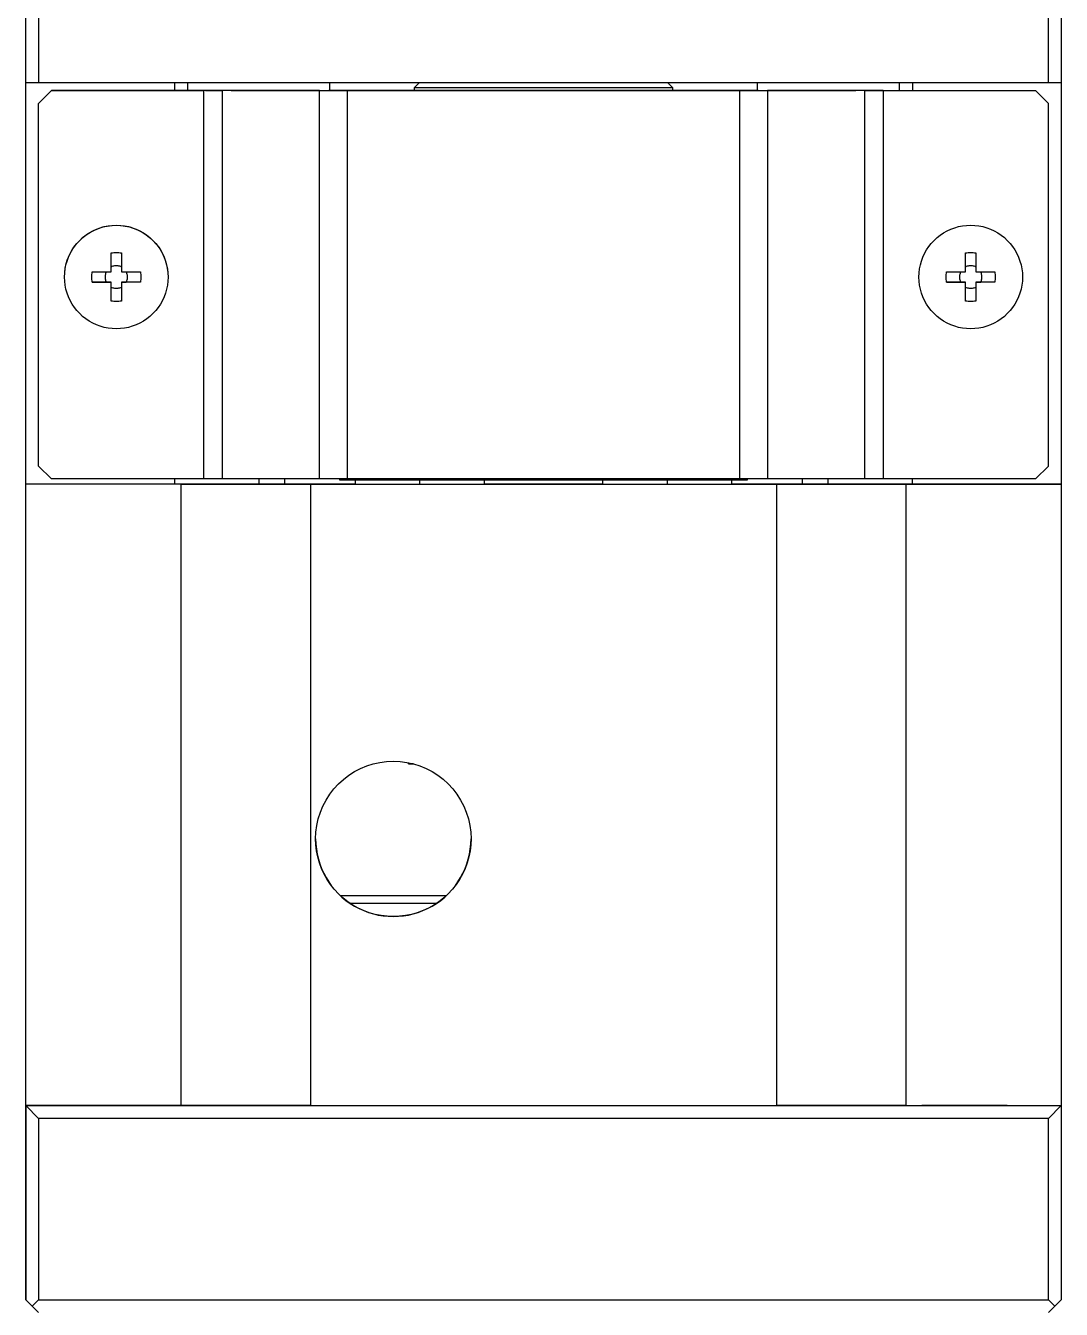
# Model space of a CAD drawing. Extents: x 0 to 634, y -8 to 556.
# Drawn here: x 257.66 to 297.66, y 407.71 to 457.29 of the extents above; entities that cross this region are included whole.
import ezdxf

# ---------------------------------------------------------------- set-up
doc = ezdxf.new("R2010")
doc.units = 0
doc.header["$LTSCALE"] = 0.5
doc.layers.add('MSM_CONTINUOUS', color=7, linetype='CONTINUOUS')

msp = doc.modelspace()

# ---------------------------------------------------------------- linework, layer by layer
at = {"layer": 'MSM_CONTINUOUS'}
for p, q in [((257.657, 408.085), (257.657, 477.087)), ((258.157, 477.086), (258.157, 455.086)), ((297.157, 455.086), (297.157, 477.086)), ((297.657, 477.087), (297.657, 439.586)), ((258.157, 455.086), (257.657, 455.086)), ((297.157, 455.086), (258.157, 455.086)), ((258.157, 454.286), (258.657, 454.786)), ((258.657, 454.786), (258.157, 454.286)), ((264.601, 454.786), (258.657, 454.786)), ((258.657, 454.786), (264.536, 454.786)), ((263.407, 455.086), (263.407, 454.786)), ((263.907, 455.086), (263.907, 454.786)), ((264.634, 454.786), (264.536, 454.786)), ((264.536, 439.786), (264.536, 454.786)), ((264.601, 454.786), (264.666, 454.786)), ((264.731, 454.786), (264.634, 454.786)), ((264.666, 454.786), (264.731, 454.786)), ((264.731, 454.786), (264.794, 454.786)), ((264.828, 454.786), (264.731, 454.786)), ((264.794, 454.786), (264.857, 454.786)), ((264.924, 454.786), (264.828, 454.786)), ((264.857, 454.786), (264.918, 454.786)), ((264.918, 454.786), (264.978, 454.786)), ((265.018, 454.786), (264.924, 454.786)), ((264.978, 454.786), (265.036, 454.786)), ((265.11, 454.786), (265.018, 454.786)), ((265.036, 454.786), (265.091, 454.786)), ((265.091, 454.786), (265.144, 454.786)), ((265.199, 454.786), (265.11, 454.786)), ((265.144, 454.786), (265.195, 454.786)), ((265.195, 454.786), (265.243, 454.786)), ((265.286, 454.786), (265.199, 454.786)), ((269.011, 454.786), (265.243, 454.786)), ((265.243, 454.786), (265.243, 439.786)), ((265.369, 454.786), (265.286, 454.786)), ((265.449, 454.786), (265.369, 454.786)), ((265.525, 454.786), (265.449, 454.786)), ((265.596, 454.786), (265.525, 454.786)), ((265.596, 454.786), (269.364, 454.786)), ((269.011, 454.786), (269.082, 454.786)), ((269.011, 439.786), (269.011, 454.786)), ((269.082, 454.786), (269.158, 454.785)), ((269.158, 454.785), (269.238, 454.785)), ((269.238, 454.785), (269.321, 454.785)), ((269.321, 454.785), (269.408, 454.785)), ((269.412, 454.786), (269.364, 454.786)), ((269.407, 454.786), (269.407, 455.086)), ((270.071, 454.789), (269.407, 454.789)), ((269.407, 454.789), (270.071, 454.789)), ((269.408, 454.785), (269.497, 454.785)), ((269.462, 454.786), (269.412, 454.786)), ((269.516, 454.786), (269.462, 454.786)), ((269.497, 454.785), (269.589, 454.785)), ((269.571, 454.786), (269.516, 454.786)), ((269.629, 454.786), (269.571, 454.786)), ((269.589, 454.785), (269.683, 454.785)), ((269.688, 454.786), (269.629, 454.786)), ((269.683, 454.785), (269.779, 454.785)), ((269.75, 454.786), (269.688, 454.786)), ((269.812, 454.786), (269.75, 454.786)), ((269.779, 454.785), (269.875, 454.785)), ((269.876, 454.786), (269.812, 454.786)), ((269.875, 454.785), (269.973, 454.785)), ((269.941, 454.786), (269.876, 454.786)), ((270.006, 454.786), (269.941, 454.786)), ((269.973, 454.785), (285.341, 454.785)), ((285.308, 454.786), (270.006, 454.786)), ((270.071, 454.789), (272.657, 454.789)), ((272.657, 454.789), (270.071, 454.789)), ((270.071, 454.789), (270.071, 454.786)), ((270.071, 454.785), (270.071, 439.785)), ((272.856, 455.086), (272.657, 454.887)), ((272.672, 454.887), (272.657, 454.887)), ((272.657, 454.887), (272.657, 454.786)), ((272.718, 454.887), (272.672, 454.887)), ((272.795, 454.887), (272.718, 454.887)), ((272.901, 454.887), (272.795, 454.887)), ((273.037, 454.887), (272.901, 454.887)), ((273.202, 454.887), (273.037, 454.887)), ((273.394, 454.887), (273.202, 454.887)), ((273.612, 454.887), (273.394, 454.887)), ((273.855, 454.887), (273.612, 454.887)), ((274.121, 454.887), (273.855, 454.887)), ((274.409, 454.887), (274.121, 454.887)), ((274.718, 454.887), (274.409, 454.887)), ((275.044, 454.887), (274.718, 454.887)), ((275.387, 454.887), (275.044, 454.887)), ((275.743, 454.887), (275.387, 454.887)), ((276.112, 454.887), (275.743, 454.887)), ((276.49, 454.887), (276.112, 454.887)), ((276.875, 454.887), (276.49, 454.887)), ((277.265, 454.887), (276.875, 454.887)), ((277.657, 454.887), (277.265, 454.887)), ((278.049, 454.887), (277.657, 454.887)), ((278.439, 454.887), (278.049, 454.887)), ((278.824, 454.887), (278.439, 454.887)), ((279.202, 454.887), (278.824, 454.887)), ((279.571, 454.887), (279.202, 454.887)), ((279.927, 454.887), (279.571, 454.887)), ((280.27, 454.887), (279.927, 454.887)), ((280.596, 454.887), (280.27, 454.887)), ((280.904, 454.887), (280.596, 454.887)), ((281.193, 454.887), (280.904, 454.887)), ((281.459, 454.887), (281.193, 454.887)), ((281.702, 454.887), (281.459, 454.887)), ((281.92, 454.887), (281.702, 454.887)), ((282.112, 454.887), (281.92, 454.887)), ((282.277, 454.887), (282.112, 454.887)), ((282.412, 454.887), (282.277, 454.887)), ((282.519, 454.887), (282.412, 454.887)), ((282.657, 454.887), (282.458, 455.086)), ((282.595, 454.887), (282.519, 454.887)), ((282.642, 454.887), (282.595, 454.887)), ((282.657, 454.887), (282.642, 454.887)), ((282.657, 454.786), (282.657, 454.887)), ((282.657, 454.789), (285.243, 454.789)), ((285.243, 454.789), (282.657, 454.789)), ((285.907, 454.789), (285.243, 454.789)), ((285.243, 454.789), (285.907, 454.789)), ((285.243, 454.786), (285.243, 454.789)), ((285.243, 439.785), (285.243, 454.785)), ((285.373, 454.786), (285.308, 454.786)), ((285.341, 454.785), (285.439, 454.785)), ((285.438, 454.786), (285.373, 454.786)), ((285.502, 454.786), (285.438, 454.786)), ((285.439, 454.785), (285.535, 454.785)), ((285.564, 454.786), (285.502, 454.786)), ((285.535, 454.785), (285.631, 454.785)), ((285.625, 454.786), (285.564, 454.786)), ((285.685, 454.786), (285.625, 454.786)), ((285.631, 454.785), (285.725, 454.785)), ((285.743, 454.786), (285.685, 454.786)), ((285.725, 454.785), (285.817, 454.785)), ((285.798, 454.786), (285.743, 454.786)), ((285.851, 454.786), (285.798, 454.786)), ((285.817, 454.785), (285.906, 454.785)), ((285.902, 454.786), (285.851, 454.786)), ((285.95, 454.786), (285.902, 454.786)), ((285.906, 454.785), (285.993, 454.785)), ((285.907, 455.086), (285.907, 454.786)), ((285.95, 454.786), (289.718, 454.786)), ((285.993, 454.785), (286.076, 454.785)), ((286.076, 454.785), (286.156, 454.785)), ((286.156, 454.785), (286.232, 454.786)), ((286.232, 454.786), (286.303, 454.786)), ((290.071, 454.786), (286.303, 454.786)), ((286.303, 454.786), (286.303, 439.786)), ((289.789, 454.786), (289.718, 454.786)), ((289.865, 454.786), (289.789, 454.786)), ((289.945, 454.786), (289.865, 454.786)), ((290.028, 454.786), (289.945, 454.786)), ((290.115, 454.786), (290.028, 454.786)), ((290.071, 454.786), (290.119, 454.786)), ((290.071, 439.786), (290.071, 454.786)), ((290.204, 454.786), (290.115, 454.786)), ((290.119, 454.786), (290.17, 454.786)), ((290.17, 454.786), (290.223, 454.786)), ((290.296, 454.786), (290.204, 454.786)), ((290.223, 454.786), (290.278, 454.786)), ((290.278, 454.786), (290.336, 454.786)), ((290.39, 454.786), (290.296, 454.786)), ((290.336, 454.786), (290.396, 454.786)), ((290.486, 454.786), (290.39, 454.786)), ((290.396, 454.786), (290.457, 454.786)), ((290.457, 454.786), (290.519, 454.786)), ((290.582, 454.786), (290.486, 454.786)), ((290.519, 454.786), (290.583, 454.786)), ((290.68, 454.786), (290.582, 454.786)), ((290.583, 454.786), (290.648, 454.786)), ((290.648, 454.786), (290.713, 454.786)), ((290.778, 454.786), (290.68, 454.786)), ((290.713, 454.786), (296.657, 454.786)), ((290.778, 454.786), (296.657, 454.786)), ((290.778, 454.786), (290.778, 439.786)), ((291.407, 454.786), (291.407, 455.086)), ((291.907, 455.086), (291.907, 454.786)), ((297.157, 454.286), (296.657, 454.786)), ((296.657, 454.786), (297.157, 454.286)), ((297.657, 455.086), (297.157, 455.086)), ((258.157, 440.286), (258.157, 454.286)), ((297.157, 440.286), (297.157, 454.286)), ((259.871, 449.118), (260.01, 449.224)), ((259.981, 449.204), (260.112, 449.291)), ((260.01, 449.224), (260.157, 449.318)), ((260.112, 449.291), (260.249, 449.368)), ((260.157, 449.318), (260.312, 449.399)), ((260.249, 449.368), (260.391, 449.434)), ((260.312, 449.399), (260.473, 449.465)), ((260.391, 449.434), (260.539, 449.488)), ((260.473, 449.465), (260.639, 449.518)), ((260.539, 449.488), (260.69, 449.531)), ((260.639, 449.518), (260.81, 449.556)), ((260.69, 449.531), (260.844, 449.561)), ((260.81, 449.556), (260.983, 449.578)), ((260.844, 449.561), (261, 449.58)), ((260.983, 449.578), (261.157, 449.586)), ((261, 449.58), (261.157, 449.586)), ((261.157, 449.586), (261.331, 449.579)), ((261.157, 449.586), (261.314, 449.58)), ((261.314, 449.58), (261.47, 449.561)), ((261.331, 449.579), (261.504, 449.556)), ((261.47, 449.561), (261.624, 449.531)), ((261.504, 449.556), (261.674, 449.518)), ((261.624, 449.531), (261.775, 449.488)), ((261.674, 449.518), (261.841, 449.466)), ((261.775, 449.488), (261.922, 449.434)), ((261.841, 449.466), (262.002, 449.399)), ((261.922, 449.434), (262.065, 449.368)), ((262.002, 449.399), (262.157, 449.318)), ((262.065, 449.368), (262.202, 449.291)), ((262.157, 449.318), (262.304, 449.224)), ((262.202, 449.291), (262.332, 449.204)), ((262.304, 449.224), (262.442, 449.118)), ((292.981, 449.204), (293.112, 449.291)), ((292.981, 449.204), (293.112, 449.291)), ((293.112, 449.291), (293.249, 449.368)), ((293.112, 449.291), (293.249, 449.368)), ((293.249, 449.368), (293.391, 449.434)), ((293.249, 449.368), (293.391, 449.434)), ((293.391, 449.434), (293.539, 449.488)), ((293.391, 449.434), (293.539, 449.488)), ((293.539, 449.488), (293.69, 449.531)), ((293.539, 449.488), (293.69, 449.531)), ((293.69, 449.531), (293.844, 449.561)), ((293.69, 449.531), (293.844, 449.561)), ((293.844, 449.561), (294, 449.58)), ((293.844, 449.561), (294, 449.58)), ((294, 449.58), (294.157, 449.586)), ((294, 449.58), (294.157, 449.586)), ((294.157, 449.586), (294.314, 449.58)), ((294.157, 449.586), (294.314, 449.58)), ((294.314, 449.58), (294.47, 449.562)), ((294.314, 449.58), (294.47, 449.561)), ((294.47, 449.562), (294.624, 449.531)), ((294.47, 449.561), (294.624, 449.531)), ((294.624, 449.531), (294.775, 449.488)), ((294.624, 449.531), (294.775, 449.488)), ((294.775, 449.488), (294.922, 449.434)), ((294.775, 449.488), (294.922, 449.434)), ((294.922, 449.434), (295.065, 449.368)), ((294.922, 449.434), (295.065, 449.368)), ((295.065, 449.368), (295.202, 449.291)), ((295.065, 449.368), (295.202, 449.291)), ((295.202, 449.291), (295.332, 449.204)), ((295.202, 449.291), (295.332, 449.204)), ((259.425, 448.586), (259.519, 448.733)), ((259.452, 448.631), (259.539, 448.761)), ((259.519, 448.733), (259.625, 448.872)), ((259.539, 448.761), (259.636, 448.885)), ((259.625, 448.872), (259.743, 449)), ((259.636, 448.885), (259.743, 449)), ((259.743, 449), (259.871, 449.118)), ((259.743, 449), (259.858, 449.107)), ((259.858, 449.107), (259.981, 449.204)), ((262.332, 449.204), (262.456, 449.107)), ((262.442, 449.118), (262.571, 449)), ((262.456, 449.107), (262.571, 449)), ((262.571, 449), (262.689, 448.872)), ((262.571, 449), (262.678, 448.885)), ((262.678, 448.885), (262.775, 448.762)), ((262.689, 448.872), (262.795, 448.733)), ((262.775, 448.762), (262.862, 448.631)), ((262.795, 448.733), (262.889, 448.586)), ((292.452, 448.631), (292.539, 448.762)), ((292.452, 448.631), (292.539, 448.761)), ((292.539, 448.762), (292.636, 448.885)), ((292.539, 448.761), (292.636, 448.885)), ((292.636, 448.885), (292.743, 449)), ((292.636, 448.885), (292.743, 449)), ((292.743, 449), (292.858, 449.107)), ((292.743, 449), (292.858, 449.107)), ((292.858, 449.107), (292.981, 449.204)), ((292.858, 449.107), (292.981, 449.204)), ((295.332, 449.204), (295.456, 449.107)), ((295.332, 449.204), (295.456, 449.107)), ((295.456, 449.107), (295.571, 449)), ((295.456, 449.107), (295.571, 449)), ((295.571, 449), (295.678, 448.885)), ((295.571, 449), (295.678, 448.885)), ((295.678, 448.885), (295.775, 448.762)), ((295.678, 448.885), (295.775, 448.762)), ((295.775, 448.762), (295.862, 448.631)), ((295.775, 448.762), (295.862, 448.631)), ((259.225, 448.104), (259.278, 448.27)), ((259.255, 448.204), (259.309, 448.351)), ((259.278, 448.27), (259.344, 448.431)), ((259.309, 448.351), (259.375, 448.494)), ((259.344, 448.431), (259.425, 448.586)), ((259.375, 448.494), (259.452, 448.631)), ((260.957, 448.515), (261.006, 448.524)), ((260.957, 447.786), (260.957, 448.515)), ((261.006, 448.524), (261.056, 448.531)), ((261.056, 448.531), (261.107, 448.535)), ((261.107, 448.535), (261.157, 448.536)), ((261.157, 448.536), (261.207, 448.535)), ((261.207, 448.535), (261.258, 448.531)), ((261.258, 448.531), (261.307, 448.524)), ((261.307, 448.524), (261.357, 448.515)), ((261.357, 448.515), (261.357, 447.786)), ((262.862, 448.631), (262.939, 448.494)), ((262.889, 448.586), (262.97, 448.431)), ((262.939, 448.494), (263.005, 448.351)), ((262.97, 448.431), (263.036, 448.27)), ((263.005, 448.351), (263.059, 448.204)), ((263.036, 448.27), (263.089, 448.104)), ((292.255, 448.204), (292.309, 448.351)), ((292.255, 448.204), (292.309, 448.351)), ((292.309, 448.351), (292.375, 448.494)), ((292.309, 448.351), (292.375, 448.494)), ((292.375, 448.494), (292.452, 448.631)), ((292.375, 448.494), (292.452, 448.631)), ((293.957, 448.515), (294.006, 448.524)), ((293.957, 447.786), (293.957, 448.515)), ((294.006, 448.524), (294.056, 448.531)), ((294.056, 448.531), (294.107, 448.535)), ((294.107, 448.535), (294.157, 448.536)), ((294.157, 448.536), (294.207, 448.535)), ((294.207, 448.535), (294.258, 448.531)), ((294.258, 448.531), (294.307, 448.524)), ((294.307, 448.524), (294.357, 448.515)), ((294.357, 448.515), (294.357, 447.786)), ((295.862, 448.631), (295.939, 448.494)), ((295.862, 448.631), (295.939, 448.494)), ((295.939, 448.494), (296.005, 448.352)), ((295.939, 448.494), (296.005, 448.351)), ((296.005, 448.352), (296.059, 448.204)), ((296.005, 448.351), (296.059, 448.204)), ((259.157, 447.586), (259.165, 447.76)), ((259.157, 447.586), (259.163, 447.743)), ((259.163, 447.743), (259.182, 447.899)), ((259.165, 447.76), (259.187, 447.933)), ((259.182, 447.899), (259.212, 448.053)), ((259.187, 447.933), (259.225, 448.104)), ((259.212, 448.053), (259.255, 448.204)), ((260.212, 447.686), (260.219, 447.736)), ((260.219, 447.736), (260.228, 447.786)), ((260.228, 447.786), (260.589, 447.786)), ((260.589, 447.786), (260.957, 447.786)), ((260.756, 447.755), (260.744, 447.722)), ((260.771, 447.786), (260.756, 447.755)), ((260.988, 447.987), (260.957, 447.972)), ((261.021, 447.999), (260.988, 447.987)), ((261.054, 448.009), (261.021, 447.999)), ((261.088, 448.016), (261.054, 448.009)), ((261.122, 448.02), (261.088, 448.016)), ((261.157, 448.021), (261.122, 448.02)), ((261.192, 448.02), (261.157, 448.021)), ((261.226, 448.016), (261.192, 448.02)), ((261.26, 448.009), (261.226, 448.016)), ((261.293, 447.999), (261.26, 448.009)), ((261.326, 447.987), (261.293, 447.999)), ((261.357, 447.972), (261.326, 447.987)), ((261.357, 447.786), (261.725, 447.786)), ((261.558, 447.755), (261.543, 447.786)), ((261.57, 447.722), (261.558, 447.755)), ((261.725, 447.786), (262.086, 447.786)), ((262.086, 447.786), (262.095, 447.736)), ((262.095, 447.736), (262.102, 447.686)), ((263.059, 448.204), (263.102, 448.053)), ((263.089, 448.104), (263.127, 447.934)), ((263.102, 448.053), (263.132, 447.899)), ((263.127, 447.934), (263.149, 447.761)), ((263.132, 447.899), (263.151, 447.743)), ((263.149, 447.761), (263.157, 447.586)), ((263.151, 447.743), (263.157, 447.586)), ((292.157, 447.586), (292.163, 447.743)), ((292.157, 447.586), (292.163, 447.743)), ((292.163, 447.743), (292.182, 447.899)), ((292.163, 447.743), (292.182, 447.899)), ((292.182, 447.899), (292.212, 448.053)), ((292.182, 447.899), (292.212, 448.053)), ((292.212, 448.053), (292.255, 448.204)), ((292.212, 448.053), (292.255, 448.204)), ((293.212, 447.686), (293.219, 447.736)), ((293.219, 447.736), (293.228, 447.786)), ((293.228, 447.786), (293.589, 447.786)), ((293.589, 447.786), (293.957, 447.786)), ((293.756, 447.755), (293.744, 447.722)), ((293.771, 447.786), (293.756, 447.755)), ((293.988, 447.987), (293.957, 447.972)), ((294.021, 447.999), (293.988, 447.987)), ((294.054, 448.009), (294.021, 447.999)), ((294.088, 448.016), (294.054, 448.009)), ((294.122, 448.02), (294.088, 448.016)), ((294.157, 448.021), (294.122, 448.02)), ((294.192, 448.02), (294.157, 448.021)), ((294.226, 448.016), (294.192, 448.02)), ((294.26, 448.009), (294.226, 448.016)), ((294.293, 447.999), (294.26, 448.009)), ((294.326, 447.987), (294.293, 447.999)), ((294.357, 447.972), (294.326, 447.987)), ((294.357, 447.786), (294.725, 447.786)), ((294.558, 447.755), (294.543, 447.786)), ((294.57, 447.722), (294.558, 447.755)), ((294.725, 447.786), (295.086, 447.786)), ((295.086, 447.786), (295.095, 447.736)), ((295.095, 447.736), (295.102, 447.686)), ((296.059, 448.204), (296.102, 448.053)), ((296.059, 448.204), (296.102, 448.053)), ((296.102, 448.053), (296.132, 447.899)), ((296.102, 448.053), (296.132, 447.899)), ((296.132, 447.899), (296.151, 447.743)), ((296.132, 447.899), (296.151, 447.743)), ((296.151, 447.743), (296.157, 447.586)), ((296.151, 447.743), (296.157, 447.586)), ((259.163, 447.429), (259.157, 447.586)), ((259.157, 447.586), (259.157, 447.586)), ((259.182, 447.273), (259.163, 447.429)), ((259.212, 447.119), (259.182, 447.273)), ((260.207, 447.586), (260.208, 447.636)), ((260.208, 447.536), (260.207, 447.586)), ((260.208, 447.636), (260.212, 447.686)), ((260.212, 447.485), (260.208, 447.536)), ((260.219, 447.435), (260.212, 447.485)), ((260.228, 447.386), (260.219, 447.435)), ((260.589, 447.386), (260.228, 447.386)), ((260.228, 447.386), (260.771, 447.386)), ((260.957, 447.386), (260.589, 447.386)), ((260.723, 447.621), (260.722, 447.586)), ((260.722, 447.586), (260.723, 447.551)), ((260.727, 447.655), (260.723, 447.621)), ((260.723, 447.551), (260.727, 447.517)), ((260.734, 447.689), (260.727, 447.655)), ((260.727, 447.517), (260.734, 447.483)), ((260.744, 447.722), (260.734, 447.689)), ((260.734, 447.483), (260.744, 447.45)), ((260.744, 447.45), (260.756, 447.417)), ((260.756, 447.417), (260.771, 447.386)), ((260.771, 447.386), (260.957, 447.386)), ((260.957, 446.657), (260.957, 447.386)), ((261.357, 447.386), (261.357, 446.657)), ((261.725, 447.386), (261.357, 447.386)), ((261.357, 447.386), (261.543, 447.386)), ((261.543, 447.386), (261.558, 447.417)), ((262.086, 447.386), (261.543, 447.386)), ((261.558, 447.417), (261.57, 447.45)), ((261.58, 447.689), (261.57, 447.722)), ((261.57, 447.45), (261.58, 447.483)), ((261.587, 447.655), (261.58, 447.689)), ((261.58, 447.483), (261.587, 447.517)), ((261.591, 447.621), (261.587, 447.655)), ((261.587, 447.517), (261.591, 447.551)), ((261.592, 447.586), (261.591, 447.621)), ((261.591, 447.551), (261.592, 447.586)), ((262.086, 447.386), (261.725, 447.386)), ((262.095, 447.435), (262.086, 447.386)), ((262.102, 447.485), (262.095, 447.435)), ((262.102, 447.686), (262.106, 447.636)), ((262.106, 447.536), (262.102, 447.485)), ((262.106, 447.636), (262.107, 447.586)), ((262.107, 447.586), (262.106, 447.536)), ((263.132, 447.273), (263.102, 447.119)), ((263.151, 447.429), (263.132, 447.273)), ((263.157, 447.586), (263.151, 447.429)), ((263.157, 447.586), (263.157, 447.586)), ((292.163, 447.429), (292.157, 447.586)), ((292.157, 447.586), (292.157, 447.586)), ((292.182, 447.273), (292.163, 447.429)), ((292.212, 447.119), (292.182, 447.273)), ((293.207, 447.586), (293.208, 447.636)), ((293.208, 447.536), (293.207, 447.586)), ((293.208, 447.636), (293.212, 447.686)), ((293.212, 447.485), (293.208, 447.536)), ((293.219, 447.435), (293.212, 447.485)), ((293.228, 447.386), (293.219, 447.435)), ((293.589, 447.386), (293.228, 447.386)), ((293.228, 447.386), (293.771, 447.386)), ((293.957, 447.386), (293.589, 447.386)), ((293.723, 447.621), (293.722, 447.586)), ((293.722, 447.586), (293.723, 447.551)), ((293.727, 447.655), (293.723, 447.621)), ((293.723, 447.551), (293.727, 447.517)), ((293.734, 447.689), (293.727, 447.655)), ((293.727, 447.517), (293.734, 447.483)), ((293.744, 447.722), (293.734, 447.689)), ((293.734, 447.483), (293.744, 447.45)), ((293.744, 447.45), (293.756, 447.417)), ((293.756, 447.417), (293.771, 447.386)), ((293.771, 447.386), (293.957, 447.386)), ((293.957, 446.657), (293.957, 447.386)), ((294.357, 447.386), (294.357, 446.657)), ((294.725, 447.386), (294.357, 447.386)), ((294.357, 447.386), (294.543, 447.386)), ((294.543, 447.386), (294.558, 447.417)), ((295.086, 447.386), (294.543, 447.386)), ((294.558, 447.417), (294.57, 447.45)), ((294.58, 447.689), (294.57, 447.722)), ((294.57, 447.45), (294.58, 447.483)), ((294.587, 447.655), (294.58, 447.689)), ((294.58, 447.483), (294.587, 447.517)), ((294.591, 447.621), (294.587, 447.655)), ((294.587, 447.517), (294.591, 447.551)), ((294.592, 447.586), (294.591, 447.621)), ((294.591, 447.551), (294.592, 447.586)), ((295.086, 447.386), (294.725, 447.386)), ((295.095, 447.435), (295.086, 447.386)), ((295.102, 447.485), (295.095, 447.435)), ((295.102, 447.686), (295.106, 447.636)), ((295.106, 447.536), (295.102, 447.485)), ((295.106, 447.636), (295.107, 447.586)), ((295.107, 447.586), (295.106, 447.536)), ((296.132, 447.273), (296.102, 447.119)), ((296.151, 447.429), (296.132, 447.273)), ((296.157, 447.586), (296.151, 447.429)), ((296.157, 447.586), (296.157, 447.586)), ((259.255, 446.968), (259.212, 447.119)), ((259.309, 446.821), (259.255, 446.968)), ((259.375, 446.678), (259.309, 446.821)), ((260.957, 447.2), (260.988, 447.185)), ((260.988, 447.185), (261.021, 447.173)), ((261.021, 447.173), (261.054, 447.163)), ((261.054, 447.163), (261.088, 447.156)), ((261.088, 447.156), (261.122, 447.152)), ((261.122, 447.152), (261.157, 447.151)), ((261.157, 447.151), (261.192, 447.152)), ((261.192, 447.152), (261.226, 447.156)), ((261.226, 447.156), (261.26, 447.163)), ((261.26, 447.163), (261.293, 447.173)), ((261.293, 447.173), (261.326, 447.185)), ((261.326, 447.185), (261.357, 447.2)), ((263.005, 446.821), (262.939, 446.678)), ((263.059, 446.968), (263.005, 446.821)), ((263.102, 447.119), (263.059, 446.968)), ((292.255, 446.968), (292.212, 447.119)), ((292.309, 446.821), (292.255, 446.968)), ((292.375, 446.678), (292.309, 446.821)), ((293.957, 447.2), (293.988, 447.185)), ((293.988, 447.185), (294.021, 447.173)), ((294.021, 447.173), (294.054, 447.163)), ((294.054, 447.163), (294.088, 447.156)), ((294.088, 447.156), (294.122, 447.152)), ((294.122, 447.152), (294.157, 447.151)), ((294.157, 447.151), (294.192, 447.152)), ((294.192, 447.152), (294.226, 447.156)), ((294.226, 447.156), (294.26, 447.163)), ((294.26, 447.163), (294.293, 447.173)), ((294.293, 447.173), (294.326, 447.185)), ((294.326, 447.185), (294.357, 447.2)), ((296.005, 446.821), (295.939, 446.678)), ((296.059, 446.968), (296.005, 446.821)), ((296.102, 447.119), (296.059, 446.968)), ((259.452, 446.541), (259.375, 446.678)), ((259.539, 446.41), (259.452, 446.541)), ((259.636, 446.287), (259.539, 446.41)), ((259.743, 446.172), (259.636, 446.287)), ((261.006, 446.648), (260.957, 446.657)), ((261.056, 446.641), (261.006, 446.648)), ((261.107, 446.637), (261.056, 446.641)), ((261.157, 446.636), (261.107, 446.637)), ((261.207, 446.637), (261.157, 446.636)), ((261.258, 446.641), (261.207, 446.637)), ((261.307, 446.648), (261.258, 446.641)), ((261.357, 446.657), (261.307, 446.648)), ((262.678, 446.287), (262.571, 446.172)), ((262.775, 446.41), (262.678, 446.287)), ((262.862, 446.541), (262.775, 446.41)), ((262.939, 446.678), (262.862, 446.541)), ((292.452, 446.541), (292.375, 446.678)), ((292.539, 446.41), (292.452, 446.541)), ((292.636, 446.287), (292.539, 446.41)), ((292.743, 446.172), (292.636, 446.287)), ((294.006, 446.648), (293.957, 446.657)), ((294.056, 446.641), (294.006, 446.648)), ((294.107, 446.637), (294.056, 446.641)), ((294.157, 446.636), (294.107, 446.637)), ((294.207, 446.637), (294.157, 446.636)), ((294.258, 446.641), (294.207, 446.637)), ((294.307, 446.648), (294.258, 446.641)), ((294.357, 446.657), (294.307, 446.648)), ((295.678, 446.287), (295.571, 446.172)), ((295.775, 446.41), (295.678, 446.287)), ((295.862, 446.541), (295.775, 446.41)), ((295.939, 446.678), (295.862, 446.541)), ((259.858, 446.065), (259.743, 446.172)), ((259.981, 445.968), (259.858, 446.065)), ((260.112, 445.881), (259.981, 445.968)), ((260.249, 445.804), (260.112, 445.881)), ((260.392, 445.738), (260.249, 445.804)), ((262.065, 445.804), (261.922, 445.738)), ((262.202, 445.881), (262.065, 445.804)), ((262.333, 445.968), (262.202, 445.881)), ((262.456, 446.065), (262.333, 445.968)), ((262.571, 446.172), (262.456, 446.065)), ((292.858, 446.065), (292.743, 446.172)), ((292.981, 445.968), (292.858, 446.065)), ((293.112, 445.881), (292.981, 445.968)), ((293.249, 445.804), (293.112, 445.881)), ((293.392, 445.738), (293.249, 445.804)), ((295.065, 445.804), (294.922, 445.738)), ((295.202, 445.881), (295.065, 445.804)), ((295.333, 445.968), (295.202, 445.881)), ((295.456, 446.065), (295.333, 445.968)), ((295.571, 446.172), (295.456, 446.065)), ((260.539, 445.684), (260.392, 445.738)), ((260.69, 445.641), (260.539, 445.684)), ((260.844, 445.611), (260.69, 445.641)), ((261, 445.592), (260.844, 445.611)), ((261.157, 445.586), (261, 445.592)), ((261.314, 445.592), (261.157, 445.586)), ((261.47, 445.611), (261.314, 445.592)), ((261.624, 445.641), (261.47, 445.611)), ((261.775, 445.684), (261.624, 445.641)), ((261.922, 445.738), (261.775, 445.684)), ((293.539, 445.684), (293.392, 445.738)), ((293.69, 445.641), (293.539, 445.684)), ((293.844, 445.611), (293.69, 445.641)), ((294, 445.592), (293.844, 445.611)), ((294.157, 445.586), (294, 445.592)), ((294.314, 445.592), (294.157, 445.586)), ((294.47, 445.611), (294.314, 445.592)), ((294.624, 445.641), (294.47, 445.611)), ((294.775, 445.684), (294.624, 445.641)), ((294.922, 445.738), (294.775, 445.684)), ((258.157, 440.286), (258.657, 439.786)), ((296.657, 439.786), (297.157, 440.286)), ((263.407, 439.586), (257.657, 439.586)), ((263.657, 439.586), (257.657, 439.586)), ((264.601, 439.786), (258.657, 439.786)), ((263.407, 439.786), (263.407, 439.586)), ((263.416, 439.587), (263.407, 439.587)), ((263.442, 439.587), (263.416, 439.587)), ((263.486, 439.587), (263.442, 439.587)), ((263.547, 439.587), (263.486, 439.587)), ((263.624, 439.587), (263.547, 439.587)), ((263.718, 439.587), (263.624, 439.587)), ((263.657, 439.586), (264.049, 439.586)), ((263.657, 415.586), (263.657, 439.586)), ((263.828, 439.587), (263.718, 439.587)), ((263.953, 439.587), (263.828, 439.587)), ((264.093, 439.587), (263.953, 439.587)), ((264.049, 439.586), (264.439, 439.586)), ((264.247, 439.587), (264.093, 439.587)), ((264.414, 439.587), (264.247, 439.587)), ((264.593, 439.587), (264.414, 439.587)), ((264.439, 439.586), (264.824, 439.586)), ((264.783, 439.587), (264.593, 439.587)), ((264.666, 439.786), (264.601, 439.786)), ((264.731, 439.786), (264.666, 439.786)), ((264.794, 439.786), (264.731, 439.786)), ((264.983, 439.587), (264.783, 439.587)), ((264.857, 439.786), (264.794, 439.786)), ((264.824, 439.586), (265.202, 439.586)), ((264.918, 439.786), (264.857, 439.786)), ((264.978, 439.786), (264.918, 439.786)), ((265.036, 439.786), (264.978, 439.786)), ((265.192, 439.587), (264.983, 439.587)), ((265.091, 439.786), (265.036, 439.786)), ((265.144, 439.786), (265.091, 439.786)), ((265.195, 439.786), (265.144, 439.786)), ((265.157, 439.587), (265.195, 439.587)), ((265.197, 439.587), (265.157, 439.587)), ((265.409, 439.587), (265.192, 439.587)), ((265.243, 439.786), (265.195, 439.786)), ((265.195, 439.587), (265.311, 439.587)), ((265.318, 439.588), (265.197, 439.587)), ((265.202, 439.586), (265.57, 439.586)), ((269.011, 439.786), (265.243, 439.786)), ((265.311, 439.587), (265.502, 439.587)), ((265.519, 439.588), (265.318, 439.588)), ((265.559, 439.587), (265.409, 439.587)), ((265.502, 439.587), (265.769, 439.587)), ((265.798, 439.588), (265.519, 439.588)), ((265.71, 439.587), (265.559, 439.587)), ((265.57, 439.586), (265.927, 439.586)), ((265.865, 439.587), (265.71, 439.587)), ((265.769, 439.587), (266.108, 439.587)), ((266.154, 439.588), (265.798, 439.588)), ((266.021, 439.587), (265.865, 439.587)), ((265.927, 439.586), (266.269, 439.586)), ((266.178, 439.587), (266.021, 439.587)), ((266.108, 439.587), (266.519, 439.587)), ((266.585, 439.588), (266.154, 439.588)), ((266.337, 439.587), (266.178, 439.587)), ((266.269, 439.586), (266.596, 439.586)), ((266.497, 439.587), (266.337, 439.587)), ((266.657, 439.587), (266.497, 439.587)), ((266.519, 439.587), (266.999, 439.586)), ((267.087, 439.588), (266.585, 439.588)), ((266.596, 439.586), (266.904, 439.586)), ((266.657, 439.786), (266.657, 439.587)), ((267.657, 439.587), (266.657, 439.587)), ((266.904, 439.586), (267.192, 439.586)), ((266.999, 439.586), (267.544, 439.586)), ((267.657, 439.588), (267.087, 439.588)), ((267.192, 439.586), (267.459, 439.586)), ((267.459, 439.586), (267.702, 439.586)), ((267.544, 439.586), (268.152, 439.586)), ((267.657, 439.786), (267.657, 439.587)), ((267.885, 439.589), (267.657, 439.589)), ((268.26, 439.588), (267.657, 439.588)), ((267.702, 439.586), (267.92, 439.586)), ((268.086, 439.589), (267.885, 439.589)), ((267.92, 439.586), (268.112, 439.586)), ((268.258, 439.589), (268.086, 439.589)), ((268.112, 439.586), (268.276, 439.586)), ((268.152, 439.586), (268.818, 439.586)), ((268.4, 439.589), (268.258, 439.589)), ((268.918, 439.589), (268.26, 439.588)), ((268.276, 439.586), (268.412, 439.586)), ((268.512, 439.589), (268.4, 439.589)), ((268.412, 439.586), (268.519, 439.586)), ((268.592, 439.589), (268.512, 439.589)), ((268.519, 439.586), (268.595, 439.586)), ((268.641, 439.589), (268.592, 439.589)), ((268.595, 439.586), (268.642, 439.585)), ((268.657, 439.589), (268.641, 439.589)), ((268.642, 439.585), (268.657, 439.585)), ((268.657, 439.589), (270.384, 439.589)), ((268.657, 439.589), (268.657, 439.589)), ((268.657, 439.585), (286.657, 439.585)), ((268.657, 439.585), (268.657, 415.585)), ((268.818, 439.586), (269.539, 439.586)), ((269.628, 439.589), (268.918, 439.589)), ((269.082, 439.786), (269.011, 439.786)), ((269.158, 439.785), (269.082, 439.786)), ((269.238, 439.785), (269.158, 439.785)), ((269.321, 439.785), (269.238, 439.785)), ((269.408, 439.785), (269.321, 439.785)), ((269.497, 439.785), (269.408, 439.785)), ((269.589, 439.785), (269.497, 439.785)), ((269.539, 439.586), (270.31, 439.586)), ((269.683, 439.785), (269.589, 439.785)), ((270.384, 439.589), (269.628, 439.589)), ((269.779, 439.785), (269.683, 439.785)), ((269.875, 439.785), (269.779, 439.785)), ((269.779, 439.785), (269.779, 439.754)), ((269.779, 439.754), (269.931, 439.754)), ((269.973, 439.785), (269.875, 439.785)), ((269.931, 439.754), (270.384, 439.753)), ((285.341, 439.785), (269.973, 439.785)), ((270.31, 439.586), (271.126, 439.586)), ((270.39, 439.753), (270.384, 439.753)), ((270.384, 439.753), (270.806, 439.753)), ((270.384, 439.753), (270.384, 439.586)), ((270.409, 439.753), (270.39, 439.753)), ((270.443, 439.753), (270.409, 439.753)), ((270.49, 439.753), (270.443, 439.753)), ((270.55, 439.753), (270.49, 439.753)), ((270.623, 439.753), (270.55, 439.753)), ((270.708, 439.753), (270.623, 439.753)), ((270.806, 439.753), (270.708, 439.753)), ((270.806, 439.753), (270.832, 439.753)), ((270.832, 439.785), (270.832, 439.753)), ((270.832, 439.753), (270.858, 439.753)), ((270.858, 439.753), (270.889, 439.753)), ((270.889, 439.753), (270.925, 439.753)), ((270.925, 439.753), (270.965, 439.753)), ((270.965, 439.753), (271.009, 439.753)), ((271.009, 439.753), (271.058, 439.753)), ((271.058, 439.753), (271.11, 439.753)), ((271.11, 439.753), (271.166, 439.753)), ((271.126, 439.586), (271.982, 439.586)), ((271.166, 439.753), (271.225, 439.753)), ((271.225, 439.753), (271.287, 439.753)), ((271.287, 439.753), (271.351, 439.753)), ((271.351, 439.753), (271.418, 439.753)), ((271.418, 439.785), (271.418, 439.753)), ((271.418, 439.753), (271.494, 439.753)), ((271.494, 439.753), (272.899, 439.753)), ((271.651, 439.753), (271.494, 439.753)), ((271.814, 439.753), (271.651, 439.753)), ((271.983, 439.753), (271.814, 439.753)), ((271.982, 439.586), (272.873, 439.586)), ((272.158, 439.753), (271.983, 439.753)), ((272.336, 439.753), (272.158, 439.753)), ((272.517, 439.753), (272.336, 439.753)), ((272.7, 439.753), (272.517, 439.753)), ((272.884, 439.753), (272.7, 439.753)), ((272.873, 439.586), (273.794, 439.586)), ((272.899, 439.753), (272.884, 439.753)), ((272.884, 439.586), (272.884, 439.753)), ((272.899, 439.753), (274.072, 439.753)), ((273.794, 439.586), (274.739, 439.586)), ((274.072, 439.753), (275.259, 439.753)), ((274.739, 439.586), (275.702, 439.586)), ((275.259, 439.753), (276.456, 439.753)), ((275.384, 439.586), (275.384, 439.753)), ((275.384, 439.589), (279.93, 439.589)), ((275.948, 439.589), (275.384, 439.589)), ((275.702, 439.586), (276.676, 439.586)), ((276.516, 439.589), (275.948, 439.589)), ((276.456, 439.753), (277.657, 439.753)), ((277.086, 439.589), (276.516, 439.589)), ((276.676, 439.586), (277.657, 439.586)), ((277.657, 439.589), (277.086, 439.589)), ((277.657, 439.753), (278.858, 439.753)), ((278.228, 439.589), (277.657, 439.589)), ((277.657, 439.586), (278.726, 439.586)), ((278.798, 439.589), (278.228, 439.589)), ((278.726, 439.586), (279.786, 439.586)), ((279.366, 439.589), (278.798, 439.589)), ((278.858, 439.753), (280.055, 439.753)), ((279.93, 439.589), (279.366, 439.589)), ((279.786, 439.586), (280.832, 439.586)), ((279.93, 439.753), (279.93, 439.586)), ((280.055, 439.753), (281.242, 439.753)), ((280.832, 439.586), (281.854, 439.586)), ((281.242, 439.753), (282.414, 439.753)), ((281.854, 439.586), (282.845, 439.586)), ((282.414, 439.753), (283.82, 439.753)), ((282.414, 439.753), (282.43, 439.753)), ((282.43, 439.753), (282.614, 439.753)), ((282.43, 439.753), (282.43, 439.586)), ((282.614, 439.753), (282.797, 439.753)), ((282.797, 439.753), (282.978, 439.753)), ((282.845, 439.586), (283.798, 439.586)), ((282.978, 439.753), (283.156, 439.753)), ((283.156, 439.753), (283.33, 439.753)), ((283.33, 439.753), (283.5, 439.753)), ((283.5, 439.753), (283.663, 439.753)), ((283.663, 439.753), (283.82, 439.753)), ((283.798, 439.586), (284.706, 439.586)), ((283.82, 439.753), (283.896, 439.753)), ((283.896, 439.785), (283.896, 439.753)), ((283.896, 439.753), (283.963, 439.753)), ((283.963, 439.753), (284.027, 439.753)), ((284.027, 439.753), (284.089, 439.753)), ((284.089, 439.753), (284.148, 439.753)), ((284.148, 439.753), (284.204, 439.753)), ((284.204, 439.753), (284.256, 439.753)), ((284.256, 439.753), (284.304, 439.753)), ((284.304, 439.753), (284.349, 439.753)), ((284.349, 439.753), (284.389, 439.753)), ((284.389, 439.753), (284.425, 439.753)), ((284.425, 439.753), (284.456, 439.753)), ((284.456, 439.753), (284.482, 439.753)), ((284.482, 439.785), (284.482, 439.753)), ((284.482, 439.753), (284.508, 439.753)), ((284.508, 439.753), (284.605, 439.753)), ((284.508, 439.753), (284.93, 439.753)), ((284.605, 439.753), (284.691, 439.753)), ((284.691, 439.753), (284.764, 439.753)), ((284.706, 439.586), (285.563, 439.586)), ((284.764, 439.753), (284.824, 439.753)), ((284.824, 439.753), (284.871, 439.753)), ((284.871, 439.753), (284.904, 439.753)), ((284.904, 439.753), (284.924, 439.753)), ((284.924, 439.753), (284.93, 439.753)), ((284.93, 439.753), (285.383, 439.754)), ((284.93, 439.586), (284.93, 439.753)), ((284.93, 439.589), (286.657, 439.589)), ((285.686, 439.589), (284.93, 439.589)), ((285.439, 439.785), (285.341, 439.785)), ((285.383, 439.754), (285.535, 439.754)), ((285.535, 439.785), (285.439, 439.785)), ((285.631, 439.785), (285.535, 439.785)), ((285.535, 439.754), (285.535, 439.785)), ((285.563, 439.586), (286.362, 439.586)), ((285.725, 439.785), (285.631, 439.785)), ((286.396, 439.589), (285.686, 439.589)), ((285.817, 439.785), (285.725, 439.785)), ((285.906, 439.785), (285.817, 439.785)), ((285.993, 439.785), (285.906, 439.785)), ((286.076, 439.785), (285.993, 439.785)), ((286.156, 439.785), (286.076, 439.785)), ((286.232, 439.786), (286.156, 439.785)), ((286.303, 439.786), (286.232, 439.786)), ((290.071, 439.786), (286.303, 439.786)), ((286.362, 439.586), (287.097, 439.586)), ((287.054, 439.588), (286.396, 439.589)), ((286.657, 439.589), (286.657, 439.589)), ((286.673, 439.589), (286.657, 439.589)), ((286.657, 439.585), (286.672, 439.585)), ((286.657, 439.585), (286.657, 415.585)), ((286.672, 439.585), (286.719, 439.586)), ((286.722, 439.589), (286.673, 439.589)), ((286.719, 439.586), (286.795, 439.586)), ((286.802, 439.589), (286.722, 439.589)), ((286.795, 439.586), (286.902, 439.586)), ((286.914, 439.589), (286.802, 439.589)), ((286.902, 439.586), (287.038, 439.586)), ((287.056, 439.589), (286.914, 439.589)), ((287.038, 439.586), (287.202, 439.586)), ((287.657, 439.588), (287.054, 439.588)), ((287.228, 439.589), (287.056, 439.589)), ((287.097, 439.586), (287.763, 439.586)), ((287.202, 439.586), (287.394, 439.586)), ((287.429, 439.589), (287.228, 439.589)), ((287.394, 439.586), (287.612, 439.586)), ((287.657, 439.589), (287.429, 439.589)), ((287.612, 439.586), (287.855, 439.586)), ((287.657, 439.587), (287.657, 439.786)), ((288.657, 439.587), (287.657, 439.587)), ((287.763, 439.586), (288.355, 439.586)), ((287.855, 439.586), (288.121, 439.586)), ((288.121, 439.586), (288.41, 439.586)), ((288.355, 439.586), (288.868, 439.587)), ((288.41, 439.586), (288.718, 439.586)), ((288.657, 439.587), (288.657, 439.786)), ((288.912, 439.587), (288.657, 439.587)), ((288.718, 439.586), (289.044, 439.586)), ((288.868, 439.587), (289.3, 439.587)), ((289.165, 439.587), (288.912, 439.587)), ((289.044, 439.586), (289.387, 439.586)), ((289.416, 439.587), (289.165, 439.587)), ((289.3, 439.587), (289.646, 439.587)), ((289.387, 439.586), (289.744, 439.586)), ((289.661, 439.587), (289.416, 439.587)), ((289.646, 439.587), (289.905, 439.587)), ((289.901, 439.587), (289.661, 439.587)), ((289.744, 439.586), (290.112, 439.586)), ((290.132, 439.587), (289.901, 439.587)), ((290.119, 439.786), (290.071, 439.786)), ((290.112, 439.586), (290.49, 439.586)), ((290.17, 439.786), (290.119, 439.786)), ((290.355, 439.587), (290.132, 439.587)), ((290.223, 439.786), (290.17, 439.786)), ((290.278, 439.786), (290.223, 439.786)), ((290.336, 439.786), (290.278, 439.786)), ((290.396, 439.786), (290.336, 439.786)), ((290.567, 439.587), (290.355, 439.587)), ((290.457, 439.786), (290.396, 439.786)), ((290.519, 439.786), (290.457, 439.786)), ((290.49, 439.586), (290.875, 439.586)), ((290.583, 439.786), (290.519, 439.786)), ((290.768, 439.587), (290.567, 439.587)), ((290.648, 439.786), (290.583, 439.786)), ((290.713, 439.786), (290.648, 439.786)), ((296.657, 439.786), (290.713, 439.786)), ((290.955, 439.587), (290.768, 439.587)), ((290.875, 439.586), (291.265, 439.586)), ((291.128, 439.587), (290.955, 439.587)), ((291.286, 439.587), (291.128, 439.587)), ((291.265, 439.586), (291.657, 439.586)), ((291.428, 439.587), (291.286, 439.587)), ((291.553, 439.587), (291.428, 439.587)), ((291.66, 439.587), (291.553, 439.587)), ((291.657, 439.586), (297.657, 439.586)), ((291.657, 439.586), (291.657, 415.586)), ((291.748, 439.587), (291.66, 439.587)), ((291.817, 439.587), (291.748, 439.587)), ((291.867, 439.587), (291.817, 439.587)), ((291.897, 439.587), (291.867, 439.587)), ((291.907, 439.587), (291.897, 439.587)), ((291.907, 439.586), (291.907, 439.786)), ((297.657, 439.586), (291.907, 439.586)), ((297.657, 439.586), (297.657, 408.085)), ((270.136, 428.343), (270.357, 428.483)), ((270.357, 428.483), (270.589, 428.604)), ((270.589, 428.604), (270.831, 428.704)), ((270.831, 428.704), (271.08, 428.783)), ((271.08, 428.783), (271.336, 428.84)), ((271.336, 428.84), (271.595, 428.874)), ((271.595, 428.874), (271.857, 428.885)), ((271.857, 428.885), (272.118, 428.874)), ((272.118, 428.874), (272.378, 428.84)), ((272.378, 428.84), (272.633, 428.783)), ((272.437, 428.786), (272.437, 428.829)), ((272.437, 428.788), (272.613, 428.788)), ((272.617, 428.787), (272.437, 428.787)), ((272.437, 428.787), (272.617, 428.787)), ((272.621, 428.786), (272.437, 428.786)), ((272.633, 428.783), (272.883, 428.704)), ((272.883, 428.704), (273.125, 428.604)), ((273.125, 428.604), (273.357, 428.483)), ((273.357, 428.483), (273.578, 428.343)), ((269.559, 427.814), (269.736, 428.006)), ((269.736, 428.006), (269.928, 428.183)), ((269.928, 428.183), (270.136, 428.343)), ((273.578, 428.343), (273.785, 428.184)), ((273.785, 428.184), (273.978, 428.007)), ((273.978, 428.007), (274.155, 427.814)), ((269.259, 427.385), (269.399, 427.606)), ((269.399, 427.606), (269.559, 427.814)), ((274.155, 427.814), (274.314, 427.606)), ((274.314, 427.606), (274.455, 427.385)), ((268.959, 426.662), (269.038, 426.911)), ((269.038, 426.911), (269.138, 427.153)), ((269.138, 427.153), (269.259, 427.385)), ((274.455, 427.385), (274.576, 427.153)), ((274.576, 427.153), (274.676, 426.912)), ((274.676, 426.912), (274.755, 426.662)), ((268.902, 426.406), (268.959, 426.662)), ((274.755, 426.662), (274.811, 426.406)), ((274.811, 426.406), (274.846, 426.147)), ((268.857, 425.885), (268.868, 426.147)), ((268.868, 426.147), (268.902, 426.406)), ((274.846, 426.147), (274.857, 425.885)), ((268.866, 425.65), (268.857, 425.885)), ((268.894, 425.416), (268.866, 425.65)), ((268.94, 425.185), (268.894, 425.416)), ((274.82, 425.416), (274.774, 425.185)), ((274.848, 425.65), (274.82, 425.416)), ((274.857, 425.885), (274.848, 425.65)), ((269.004, 424.958), (268.94, 425.185)), ((269.085, 424.737), (269.004, 424.958)), ((274.71, 424.958), (274.629, 424.737)), ((274.774, 425.185), (274.71, 424.958)), ((269.184, 424.523), (269.085, 424.737)), ((269.299, 424.318), (269.184, 424.523)), ((274.53, 424.523), (274.415, 424.318)), ((274.629, 424.737), (274.53, 424.523)), ((269.43, 424.122), (269.299, 424.318)), ((269.576, 423.937), (269.43, 424.122)), ((269.736, 423.764), (269.576, 423.937)), ((274.138, 423.937), (273.978, 423.764)), ((274.284, 424.122), (274.138, 423.937)), ((274.415, 424.318), (274.284, 424.122)), ((269.909, 423.604), (269.736, 423.764)), ((270.214, 423.687), (269.817, 423.687)), ((270.094, 423.458), (269.909, 423.604)), ((270.29, 423.327), (270.094, 423.458)), ((270.648, 423.686), (270.214, 423.687)), ((271.117, 423.686), (270.648, 423.686)), ((271.618, 423.686), (271.117, 423.686)), ((272.149, 423.686), (271.618, 423.686)), ((272.707, 423.686), (272.149, 423.686)), ((273.29, 423.686), (272.707, 423.686)), ((273.895, 423.686), (273.29, 423.686)), ((273.62, 423.458), (273.424, 423.327)), ((273.805, 423.604), (273.62, 423.458)), ((273.978, 423.764), (273.805, 423.604)), ((270.532, 423.387), (270.196, 423.387)), ((270.495, 423.212), (270.29, 423.327)), ((270.709, 423.114), (270.495, 423.212)), ((270.892, 423.386), (270.532, 423.387)), ((270.93, 423.032), (270.709, 423.114)), ((271.277, 423.386), (270.892, 423.386)), ((271.157, 422.968), (270.93, 423.032)), ((271.388, 422.922), (271.157, 422.968)), ((271.685, 423.386), (271.277, 423.386)), ((272.114, 423.386), (271.685, 423.386)), ((272.563, 423.386), (272.114, 423.386)), ((272.557, 422.968), (272.326, 422.922)), ((272.784, 423.032), (272.557, 422.968)), ((273.03, 423.386), (272.563, 423.386)), ((273.005, 423.114), (272.784, 423.032)), ((273.219, 423.212), (273.005, 423.114)), ((273.514, 423.386), (273.03, 423.386)), ((273.424, 423.327), (273.219, 423.212)), ((271.622, 422.895), (271.388, 422.922)), ((271.857, 422.885), (271.622, 422.895)), ((272.092, 422.895), (271.857, 422.885)), ((272.326, 422.922), (272.092, 422.895)), ((257.657, 415.589), (257.657, 415.59)), ((257.657, 415.59), (257.657, 408.09)), ((263.657, 415.586), (257.657, 415.586)), ((257.657, 415.585), (297.657, 415.585)), ((258.157, 415.085), (257.657, 415.585)), ((259.743, 415.585), (259.749, 415.585)), ((259.749, 415.585), (259.743, 415.585)), ((259.749, 415.585), (259.764, 415.585)), ((259.764, 415.585), (259.749, 415.585)), ((259.764, 415.585), (259.789, 415.585)), ((259.789, 415.585), (259.764, 415.585)), ((259.789, 415.585), (259.824, 415.585)), ((259.824, 415.585), (259.789, 415.585)), ((259.824, 415.585), (259.869, 415.585)), ((259.869, 415.585), (259.824, 415.585)), ((259.869, 415.585), (259.923, 415.585)), ((259.923, 415.585), (259.869, 415.585)), ((259.923, 415.585), (259.987, 415.585)), ((259.987, 415.585), (259.923, 415.585)), ((259.987, 415.585), (260.059, 415.585)), ((260.059, 415.585), (259.987, 415.585)), ((260.059, 415.585), (260.139, 415.585)), ((260.139, 415.585), (260.059, 415.585)), ((260.139, 415.585), (260.227, 415.585)), ((260.227, 415.585), (260.139, 415.585)), ((260.227, 415.585), (260.322, 415.585)), ((260.322, 415.585), (260.227, 415.585)), ((260.322, 415.585), (260.424, 415.585)), ((260.424, 415.585), (260.322, 415.585)), ((260.424, 415.585), (260.531, 415.585)), ((260.531, 415.585), (260.424, 415.585)), ((260.531, 415.585), (260.644, 415.585)), ((260.644, 415.585), (260.531, 415.585)), ((260.644, 415.585), (260.762, 415.585)), ((260.762, 415.585), (260.644, 415.585)), ((260.762, 415.585), (260.884, 415.585)), ((260.884, 415.585), (260.762, 415.585)), ((260.884, 415.585), (261.008, 415.585)), ((261.008, 415.585), (260.884, 415.585)), ((261.008, 415.585), (261.135, 415.585)), ((261.135, 415.585), (261.008, 415.585)), ((261.135, 415.585), (261.264, 415.585)), ((261.264, 415.585), (261.135, 415.585)), ((261.264, 415.585), (261.393, 415.585)), ((261.393, 415.585), (261.264, 415.585)), ((261.393, 415.585), (261.523, 415.585)), ((261.523, 415.585), (261.393, 415.585)), ((261.523, 415.585), (261.652, 415.585)), ((261.652, 415.585), (261.523, 415.585)), ((261.652, 415.585), (261.779, 415.585)), ((261.779, 415.585), (261.652, 415.585)), ((261.779, 415.585), (261.903, 415.585)), ((261.903, 415.585), (261.779, 415.585)), ((261.903, 415.585), (262.025, 415.585)), ((262.025, 415.585), (261.903, 415.585)), ((262.025, 415.585), (262.143, 415.585)), ((262.143, 415.585), (262.025, 415.585)), ((262.143, 415.585), (262.256, 415.585)), ((262.256, 415.585), (262.143, 415.585)), ((262.256, 415.585), (262.363, 415.585)), ((262.363, 415.585), (262.256, 415.585)), ((262.363, 415.585), (262.465, 415.585)), ((262.465, 415.585), (262.363, 415.585)), ((262.465, 415.585), (262.56, 415.585)), ((262.56, 415.585), (262.465, 415.585)), ((262.56, 415.585), (262.648, 415.585)), ((262.648, 415.585), (262.56, 415.585)), ((262.648, 415.585), (262.728, 415.585)), ((262.728, 415.585), (262.648, 415.585)), ((262.728, 415.585), (262.8, 415.585)), ((262.8, 415.585), (262.728, 415.585)), ((262.8, 415.585), (262.864, 415.585)), ((262.864, 415.585), (262.8, 415.585)), ((262.864, 415.585), (262.918, 415.585)), ((262.918, 415.585), (262.864, 415.585)), ((262.918, 415.585), (262.963, 415.585)), ((262.963, 415.585), (262.918, 415.585)), ((262.963, 415.585), (262.998, 415.585)), ((262.998, 415.585), (262.963, 415.585)), ((262.998, 415.585), (263.023, 415.585)), ((263.023, 415.585), (262.998, 415.585)), ((263.023, 415.585), (263.038, 415.585)), ((263.038, 415.585), (263.023, 415.585)), ((263.038, 415.585), (263.043, 415.585)), ((263.043, 415.585), (263.038, 415.585)), ((264.049, 415.586), (263.657, 415.586)), ((264.439, 415.586), (264.049, 415.586)), ((264.824, 415.586), (264.439, 415.586)), ((265.202, 415.586), (264.824, 415.586)), ((265.57, 415.586), (265.202, 415.586)), ((265.927, 415.586), (265.57, 415.586)), ((266.269, 415.586), (265.927, 415.586)), ((266.596, 415.586), (266.269, 415.586)), ((266.904, 415.586), (266.596, 415.586)), ((267.192, 415.586), (266.904, 415.586)), ((267.459, 415.586), (267.192, 415.586)), ((267.702, 415.586), (267.459, 415.586)), ((267.92, 415.586), (267.702, 415.586)), ((268.112, 415.586), (267.92, 415.586)), ((268.276, 415.586), (268.112, 415.586)), ((268.412, 415.586), (268.276, 415.586)), ((268.519, 415.586), (268.412, 415.586)), ((268.595, 415.586), (268.519, 415.586)), ((268.642, 415.585), (268.595, 415.586)), ((268.657, 415.585), (268.642, 415.585)), ((268.657, 415.585), (286.657, 415.585)), ((286.672, 415.585), (286.657, 415.585)), ((286.719, 415.586), (286.672, 415.585)), ((286.795, 415.586), (286.719, 415.586)), ((286.902, 415.586), (286.795, 415.586)), ((287.038, 415.586), (286.902, 415.586)), ((287.202, 415.586), (287.038, 415.586)), ((287.394, 415.586), (287.202, 415.586)), ((287.612, 415.586), (287.394, 415.586)), ((287.855, 415.586), (287.612, 415.586)), ((288.121, 415.586), (287.855, 415.586)), ((288.41, 415.586), (288.121, 415.586)), ((288.718, 415.586), (288.41, 415.586)), ((289.044, 415.586), (288.718, 415.586)), ((289.387, 415.586), (289.044, 415.586)), ((289.744, 415.586), (289.387, 415.586)), ((290.112, 415.586), (289.744, 415.586)), ((290.49, 415.586), (290.112, 415.586)), ((290.875, 415.586), (290.49, 415.586)), ((291.265, 415.586), (290.875, 415.586)), ((291.657, 415.586), (291.265, 415.586)), ((291.657, 415.586), (297.657, 415.586)), ((292.27, 415.585), (292.275, 415.585)), ((292.275, 415.585), (292.27, 415.585)), ((292.275, 415.585), (292.291, 415.585)), ((292.291, 415.585), (292.275, 415.585)), ((292.291, 415.585), (292.316, 415.585)), ((292.316, 415.585), (292.291, 415.585)), ((292.316, 415.585), (292.351, 415.585)), ((292.351, 415.585), (292.316, 415.585)), ((292.351, 415.585), (292.396, 415.585)), ((292.396, 415.585), (292.351, 415.585)), ((292.396, 415.585), (292.45, 415.585)), ((292.45, 415.585), (292.396, 415.585)), ((292.45, 415.585), (292.514, 415.585)), ((292.514, 415.585), (292.45, 415.585)), ((292.514, 415.585), (292.586, 415.585)), ((292.586, 415.585), (292.514, 415.585)), ((292.586, 415.585), (292.666, 415.585)), ((292.666, 415.585), (292.586, 415.585)), ((292.666, 415.585), (292.754, 415.585)), ((292.754, 415.585), (292.666, 415.585)), ((292.754, 415.585), (292.849, 415.585)), ((292.849, 415.585), (292.754, 415.585)), ((292.849, 415.585), (292.951, 415.585)), ((292.951, 415.585), (292.849, 415.585)), ((292.951, 415.585), (293.058, 415.585)), ((293.058, 415.585), (292.951, 415.585)), ((293.058, 415.585), (293.171, 415.585)), ((293.171, 415.585), (293.058, 415.585)), ((293.171, 415.585), (293.289, 415.585)), ((293.289, 415.585), (293.171, 415.585)), ((293.289, 415.585), (293.411, 415.585)), ((293.411, 415.585), (293.289, 415.585)), ((293.411, 415.585), (293.535, 415.585)), ((293.535, 415.585), (293.411, 415.585)), ((293.535, 415.585), (293.662, 415.585)), ((293.662, 415.585), (293.535, 415.585)), ((293.662, 415.585), (293.791, 415.585)), ((293.791, 415.585), (293.662, 415.585)), ((293.791, 415.585), (293.92, 415.585)), ((293.92, 415.585), (293.791, 415.585)), ((293.92, 415.585), (294.05, 415.585)), ((294.05, 415.585), (293.92, 415.585)), ((294.05, 415.585), (294.179, 415.585)), ((294.179, 415.585), (294.05, 415.585)), ((294.179, 415.585), (294.306, 415.585)), ((294.306, 415.585), (294.179, 415.585)), ((294.306, 415.585), (294.43, 415.585)), ((294.43, 415.585), (294.306, 415.585)), ((294.43, 415.585), (294.552, 415.585)), ((294.552, 415.585), (294.43, 415.585)), ((294.552, 415.585), (294.669, 415.585)), ((294.669, 415.585), (294.552, 415.585)), ((294.669, 415.585), (294.783, 415.585)), ((294.783, 415.585), (294.669, 415.585)), ((294.783, 415.585), (294.89, 415.585)), ((294.89, 415.585), (294.783, 415.585)), ((294.89, 415.585), (294.992, 415.585)), ((294.992, 415.585), (294.89, 415.585)), ((294.992, 415.585), (295.087, 415.585)), ((295.087, 415.585), (294.992, 415.585)), ((295.087, 415.585), (295.175, 415.585)), ((295.175, 415.585), (295.087, 415.585)), ((295.175, 415.585), (295.255, 415.585)), ((295.255, 415.585), (295.175, 415.585)), ((295.255, 415.585), (295.327, 415.585)), ((295.327, 415.585), (295.255, 415.585)), ((295.327, 415.585), (295.391, 415.585)), ((295.391, 415.585), (295.327, 415.585)), ((295.391, 415.585), (295.445, 415.585)), ((295.445, 415.585), (295.391, 415.585)), ((295.445, 415.585), (295.49, 415.585)), ((295.49, 415.585), (295.445, 415.585)), ((295.49, 415.585), (295.525, 415.585)), ((295.525, 415.585), (295.49, 415.585)), ((295.525, 415.585), (295.55, 415.585)), ((295.55, 415.585), (295.525, 415.585)), ((295.55, 415.585), (295.565, 415.585)), ((295.565, 415.585), (295.55, 415.585)), ((295.565, 415.585), (295.57, 415.585)), ((295.57, 415.585), (295.565, 415.585)), ((297.657, 415.585), (297.157, 415.085)), ((297.157, 415.085), (258.157, 415.085)), ((258.157, 415.085), (258.157, 408.085)), ((297.157, 408.085), (297.157, 415.085)), ((257.657, 408.09), (257.657, 408.088)), ((257.657, 408.085), (257.907, 407.835)), ((257.907, 407.835), (258.157, 408.085)), ((258.157, 408.085), (297.157, 408.085)), ((297.157, 408.085), (297.407, 407.835)), ((297.407, 407.835), (297.657, 408.085)), ((257.907, 407.835), (258.157, 407.585)), ((297.407, 407.835), (297.157, 407.585))]:
    msp.add_line(p, q, dxfattribs=at)
msp.add_arc((271.857, 425.886), 3, 179.9945, 0.0003, dxfattribs=at)

doc.saveas('drawing.dxf')
